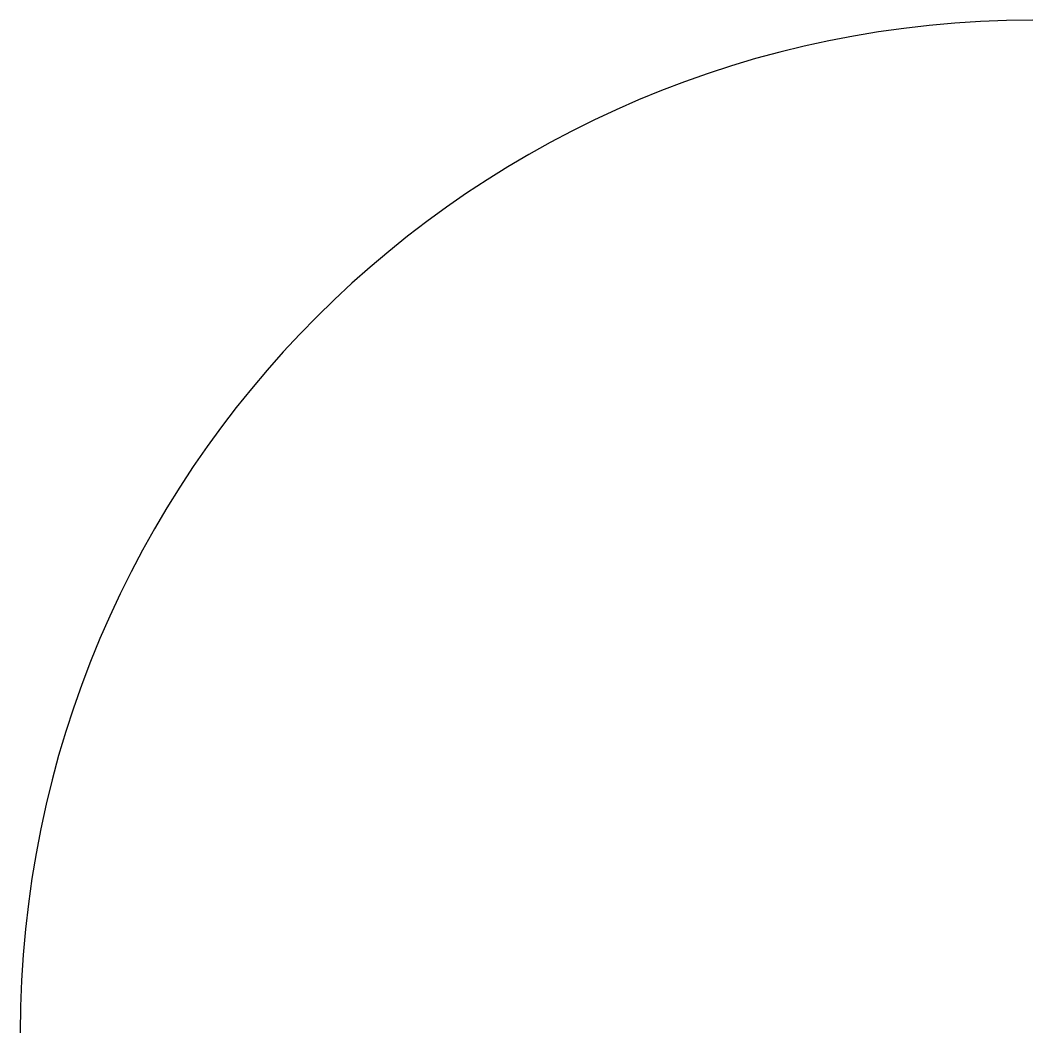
# Model space of a CAD drawing. Header units: inches. Extents: x -0.86 to -0.36, y 0.22 to 0.72.
import ezdxf

# ---------------------------------------------------------------- set-up
doc = ezdxf.new("R2010")
doc.units = ezdxf.units.IN
doc.header["$MEASUREMENT"] = 0

msp = doc.modelspace()

# ---------------------------------------------------------------- linework, layer by layer
at = {"color": 1}
msp.add_arc((-0.36, 0.22), 0.5, 90, 180, dxfattribs=at)

doc.saveas('drawing.dxf')
